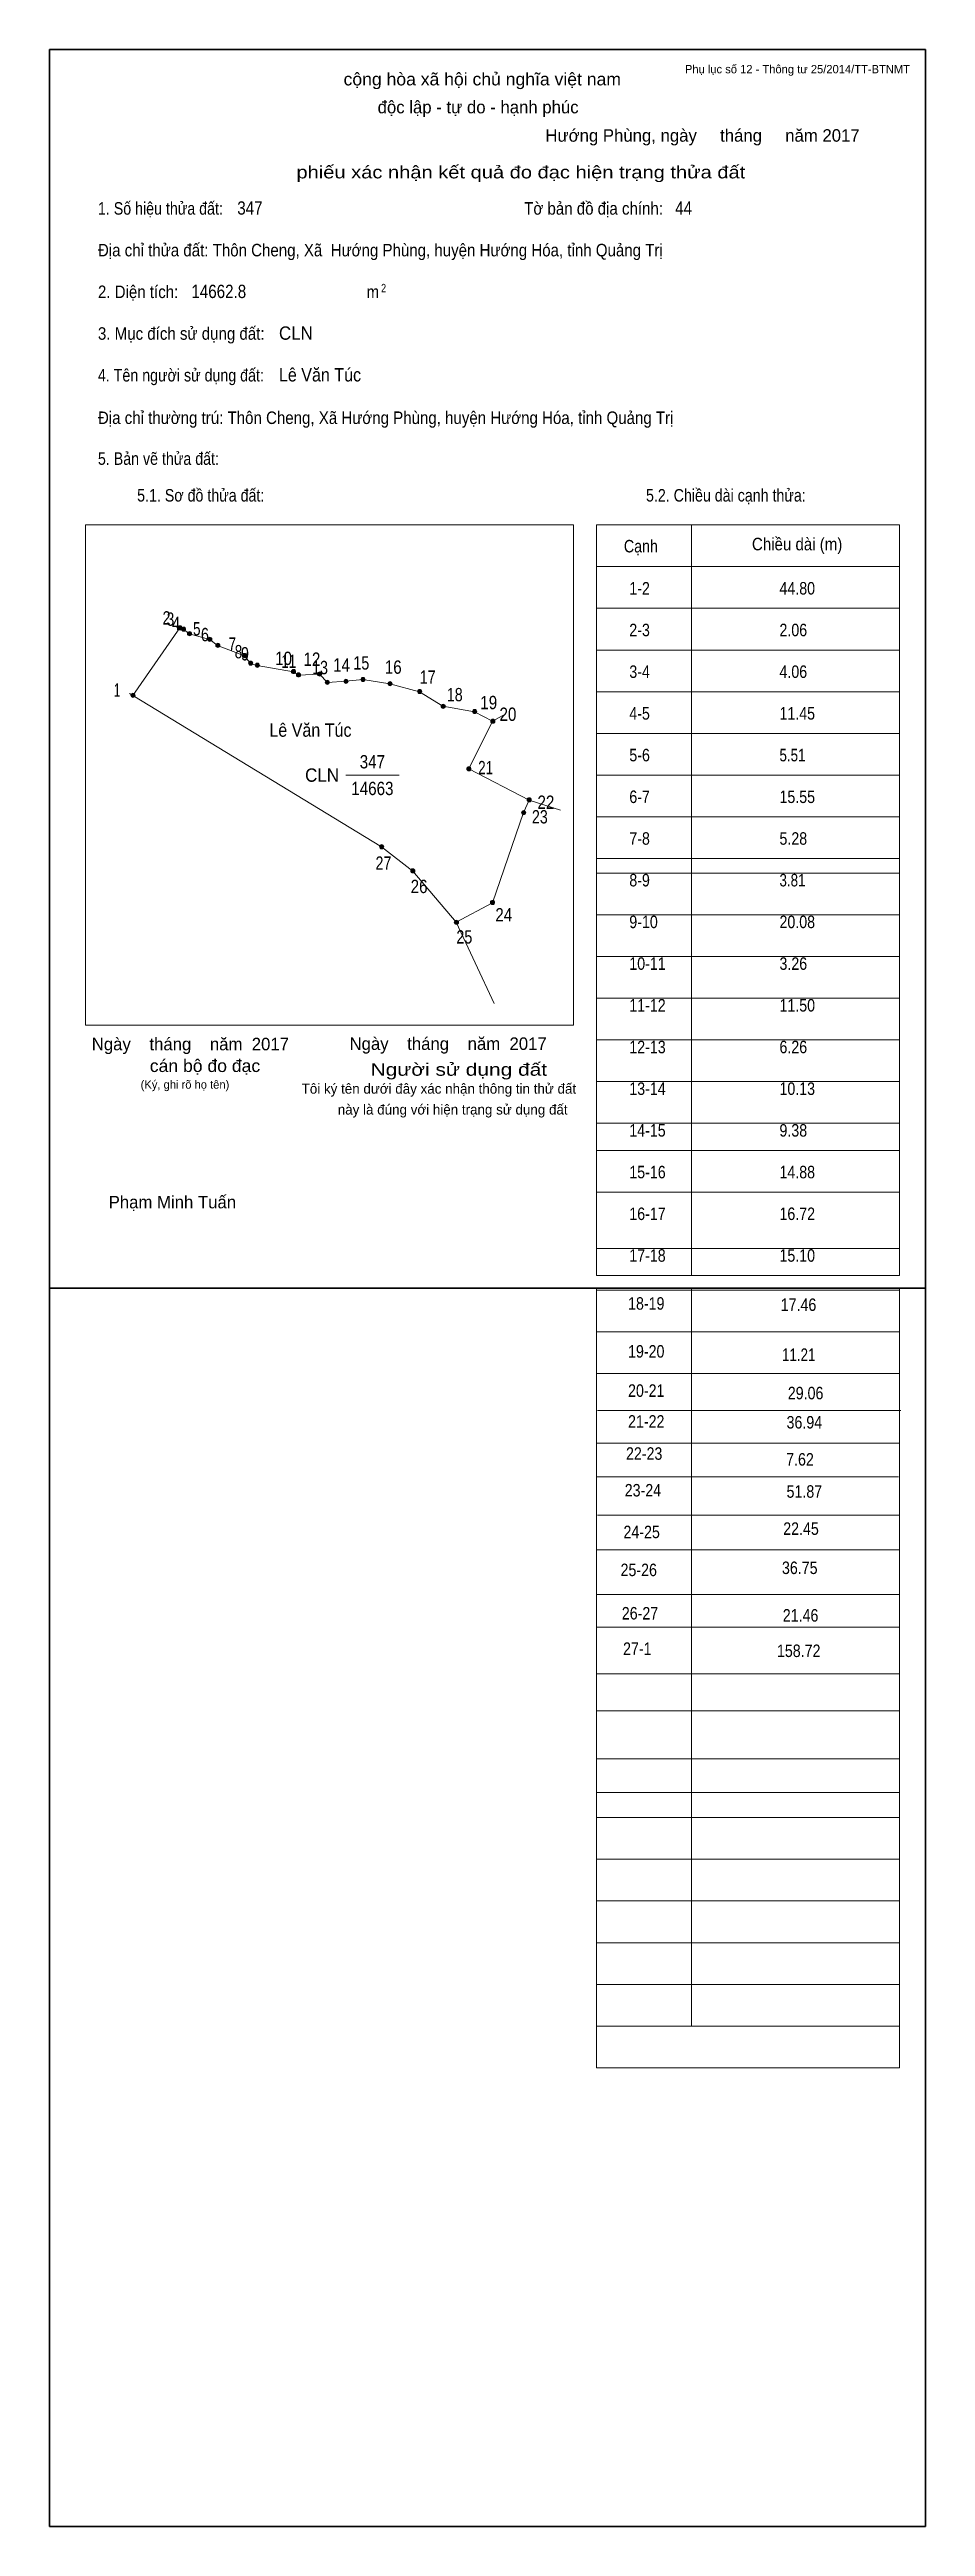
# Model space of a CAD drawing. Header units: centimetres. Extents: x 0 to 21, y -29.7 to 29.7.
import ezdxf
from ezdxf.enums import TextEntityAlignment as Align

# ---------------------------------------------------------------- set-up
doc = ezdxf.new("R2010")
doc.units = ezdxf.units.CM
doc.header["$LTSCALE"] = 0.12
doc.layers.add('30', color=7, linetype='Continuous')
doc.layers.add('34', color=7, linetype='Continuous')
for name, color, linetype, lineweight in [('32', 7, 'Continuous', 13), ('33', 7, 'Continuous', 13), ('6', 7, 'Continuous', 13), ('63', 7, 'Continuous', 13)]:
    doc.layers.add(name, color=color, linetype=linetype, lineweight=lineweight)

msp = doc.modelspace()

# ---------------------------------------------------------------- hatches: boundary and pattern name
at = {"layer": '32'}
for points in [[(3.1776, 15.8296, 1), (3.0776, 15.8296, 1)], [(3.2634, 15.8001, 1), (3.1634, 15.8001, 1)], [(3.4064, 15.6928, 1), (3.3064, 15.6928, 1)], [(3.8911, 15.5564, 1), (3.7911, 15.5564, 1)], [(4.0855, 15.4117, 1), (3.9855, 15.4117, 1)], [(4.7238, 15.1662, 1), (4.6238, 15.1662, 1)], [(4.8703, 14.9859, 1), (4.7703, 14.9859, 1)], [(5.0299, 14.9344, 1), (4.9299, 14.9344, 1)], [(2.0502, 14.2135, 1), (1.9502, 14.2135, 1)], [(5.9, 14.7835, 1), (5.8, 14.7835, 1)], [(6.0188, 14.7035, 1), (5.9188, 14.7035, 1)], [(6.5242, 14.7264, 1), (6.4242, 14.7264, 1)], [(6.7111, 14.5245, 1), (6.6111, 14.5245, 1)], [(7.1559, 14.5504, 1), (7.0559, 14.5504, 1)], [(7.5663, 14.5909, 1), (7.4663, 14.5909, 1)], [(8.2133, 14.4928, 1), (8.1133, 14.4928, 1)], [(8.9246, 14.3058, 1), (8.8246, 14.3058, 1)], [(9.4854, 13.95, 1), (9.3854, 13.95, 1)], [(10.2433, 13.8246, 1), (10.1433, 13.8246, 1)], [(10.6784, 13.5924, 1), (10.5784, 13.5924, 1)], [(10.1043, 12.4504, 1), (10.0043, 12.4504, 1)], [(11.4183, 11.4009, 1), (11.3183, 11.4009, 1)], [(11.5502, 11.7088, 1), (11.4502, 11.7088, 1)], [(8.0132, 10.5818, 1), (7.9132, 10.5818, 1)], [(8.7588, 10.003, 1), (8.6588, 10.003, 1)], [(10.6705, 9.2455, 1), (10.5705, 9.2455, 1)], [(9.8048, 8.7704, 1), (9.7048, 8.7704, 1)]]:
    msp.add_hatch(color=256, dxfattribs=at).paths.add_polyline_path(points)

# ---------------------------------------------------------------- linework, layer by layer
for centre in [(3.1276, 15.8296), (3.2134, 15.8001), (3.3564, 15.6928), (3.8411, 15.5564), (4.0355, 15.4117), (4.6738, 15.1662), (4.8203, 14.9859), (4.9799, 14.9344), (2.0002, 14.2135), (5.85, 14.7835), (5.9688, 14.7035), (6.4742, 14.7264), (6.6611, 14.5245), (7.1059, 14.5504), (7.5163, 14.5909), (8.1633, 14.4928), (8.8746, 14.3058), (9.4354, 13.95), (10.1933, 13.8246), (10.6284, 13.5924), (10.0543, 12.4504), (11.3683, 11.4009), (11.5002, 11.7088), (7.9632, 10.5818), (8.7088, 10.003), (10.6205, 9.2455), (9.7548, 8.7704)]:
    msp.add_circle(centre, 0.05, dxfattribs=at)
at = {"layer": '33'}
msp.add_line((7.1, 12.3), (8.38, 12.3), dxfattribs=at)
at = {"layer": '6'}
for p, q in [((2, 14.21), (3.12, 15.83)), ((3.84, 15.55), (4.03, 15.41)), ((4.03, 15.41), (4.67, 15.16)), ((4.98, 14.93), (5.85, 14.78)), ((2, 14.21), (1.92, 14.26)), ((7.1, 14.55), (7.51, 14.59)), ((8.16, 14.49), (7.51, 14.59)), ((7.96, 10.58), (2, 14.21)), ((10.19, 13.82), (9.43, 13.95)), ((10.19, 13.82), (10.62, 13.59)), ((10.62, 13.59), (10.94, 13.77)), ((12.25, 11.46), (11.5, 11.7)), ((8.71, 10), (7.96, 10.58)), ((8.71, 10), (9.75, 8.77)), ((10.66, 6.82), (9.75, 8.77))]:
    msp.add_line(p, q, dxfattribs=at)
for points in [[(3.21, 15.8), (3.12, 15.83), (3.04, 15.85)], [(3.84, 15.55), (3.35, 15.69), (3.21, 15.8)], [(4.67, 15.16), (4.82, 14.98), (4.98, 14.93)], [(5.85, 14.78), (5.97, 14.7), (6.47, 14.72)], [(6.47, 14.72), (6.66, 14.52), (7.1, 14.55)], [(8.16, 14.49), (8.87, 14.3), (9.43, 13.95)], [(11.5, 11.7), (10.05, 12.45), (10.62, 13.59)], [(9.75, 8.77), (10.62, 9.24), (11.36, 11.4), (11.5, 11.7)]]:
    msp.add_lwpolyline(points, dxfattribs=at)
at = {"layer": '63'}
for p, q in [((0.86, 18.3), (12.56, 18.3)), ((0.86, 6.3), (0.86, 18.3)), ((12.56, 6.3), (12.56, 18.3)), ((13.11, 18.3), (20.38, 18.3)), ((13.11, 0.3), (13.11, 18.3)), ((15.39, 0.3), (15.39, 18.3)), ((20.38, 0.3), (20.38, 18.3)), ((13.11, 17.3), (20.38, 17.3)), ((13.11, 16.3), (20.38, 16.3)), ((13.11, 15.3), (20.38, 15.3)), ((13.11, 14.3), (20.38, 14.3)), ((13.11, 13.3), (20.38, 13.3)), ((13.11, 12.3), (20.38, 12.3)), ((13.11, 11.3), (20.38, 11.3)), ((13.11, 10.3), (20.38, 10.3)), ((13.11, 9.95), (20.38, 9.95)), ((13.11, 8.95), (20.38, 8.95)), ((13.11, 8.95), (20.38, 8.95)), ((13.11, 7.95), (20.38, 7.95)), ((13.11, 6.95), (20.38, 6.95)), ((0.86, 6.3), (12.56, 6.3)), ((13.11, 5.95), (20.38, 5.95)), ((13.11, 4.95), (20.38, 4.95)), ((13.11, 3.95), (20.38, 3.95)), ((13.11, 3.3), (20.38, 3.3)), ((13.11, 2.3), (20.38, 2.3)), ((13.11, 0.95), (20.38, 0.95)), ((13.11, 0.3), (20.38, 0.3)), ((13.11, -18.7), (13.11, 0)), ((15.39, -17.7), (15.39, 0)), ((20.38, -18.7), (20.38, 0)), ((13.11, -0.05), (20.38, -0.05)), ((13.11, -1.05), (20.38, -1.05)), ((13.11, -2.05), (20.38, -2.05)), ((13.14, -2.94), (20.41, -2.94)), ((13.11, -3.72), (20.38, -3.72)), ((13.11, -4.53), (20.35, -4.53)), ((13.14, -5.45), (20.38, -5.45)), ((13.11, -6.28), (20.38, -6.28)), ((13.11, -7.35), (20.38, -7.35)), ((13.11, -8.13), (20.38, -8.13)), ((13.11, -9.25), (20.38, -9.25)), ((13.11, -10.14), (20.38, -10.14)), ((13.11, -11.29), (20.38, -11.29)), ((13.11, -12.1), (20.38, -12.1)), ((13.11, -12.7), (20.38, -12.7)), ((13.11, -13.7), (20.38, -13.7)), ((13.11, -14.7), (20.38, -14.7)), ((13.11, -15.7), (20.38, -15.7)), ((13.11, -16.7), (20.38, -16.7)), ((13.11, -17.7), (20.38, -17.7)), ((13.11, -18.7), (20.38, -18.7))]:
    msp.add_line(p, q, dxfattribs=at)
at = {"layer": '63', "lineweight": 35}
for points in [[(0, 0), (0, 29.7), (21, 29.7), (21, 0)], [(0, -29.7), (0, 0), (21, 0), (21, -29.7)]]:
    msp.add_lwpolyline(points, close=True, dxfattribs=at)

# ---------------------------------------------------------------- texts
at = {"layer": '30'}
for s, width, p in [('1-2', 0.85, (13.9, 16.63)), ('44.80', 0.85, (17.5, 16.63)), ('2-3', 0.85, (13.9, 15.63)), ('2.06', 0.85, (17.5, 15.63)), ('3-4', 0.85, (13.9, 14.63)), ('4.06', 0.85, (17.5, 14.63)), ('4-5', 0.85, (13.9, 13.63)), ('11.45', 0.85, (17.5, 13.63)), ('5-6', 0.85, (13.9, 12.63)), ('5.51', 0.8, (17.5, 12.63)), ('6-7', 0.85, (13.9, 11.63)), ('15.55', 0.85, (17.5, 11.63)), ('7-8', 0.85, (13.9, 10.63)), ('5.28', 0.85, (17.5, 10.63)), ('8-9', 0.85, (13.9, 9.63)), ('3.81', 0.8, (17.5, 9.63)), ('9-10', 0.85, (13.9, 8.63)), ('20.08', 0.85, (17.5, 8.63)), ('10-11', 0.85, (13.9, 7.63)), ('3.26', 0.85, (17.5, 7.63)), ('11-12', 0.85, (13.9, 6.63)), ('11.50', 0.85, (17.5, 6.63)), ('12-13', 0.85, (13.9, 5.63)), ('6.26', 0.85, (17.5, 5.63)), ('13-14', 0.85, (13.9, 4.63)), ('10.13', 0.85, (17.5, 4.63)), ('14-15', 0.85, (13.9, 3.63)), ('9.38', 0.85, (17.5, 3.63)), ('15-16', 0.85, (13.9, 2.63)), ('14.88', 0.85, (17.5, 2.63)), ('16-17', 0.85, (13.9, 1.63)), ('16.72', 0.85, (17.5, 1.63)), ('17-18', 0.85, (13.9, 0.63)), ('15.10', 0.85, (17.5, 0.63)), ('18-19', 0.85, (13.87, -0.52)), ('17.46', 0.85, (17.53, -0.55)), ('19-20', 0.85, (13.87, -1.67)), ('11.21', 0.8, (17.56, -1.75)), ('20-21', 0.85, (13.87, -2.61)), ('29.06', 0.85, (17.7, -2.67)), ('21-22', 0.85, (13.87, -3.35)), ('36.94', 0.85, (17.67, -3.37)), ('22-23', 0.85, (13.82, -4.12)), ('7.62', 0.85, (17.66, -4.26)), ('23-24', 0.85, (13.79, -5)), ('51.87', 0.85, (17.67, -5.03)), ('24-25', 0.85, (13.76, -6)), ('22.45', 0.85, (17.59, -5.92)), ('25-26', 0.85, (13.69, -6.91)), ('36.75', 0.85, (17.56, -6.86)), ('26-27', 0.85, (13.72, -7.95)), ('21.46', 0.85, (17.58, -8)), ('27-1', 0.85, (13.75, -8.8)), ('158.72', 0.85, (17.44, -8.85))]:
    msp.add_text(s, height=0.3, dxfattribs=dict(at, width=width)).set_placement(p)
at = {"layer": '32'}
for s, width, p in [('2', 0.8, (2.805, 15.91)), ('3', 0.75, (2.9, 15.88)), ('4', 0.8, (3.035, 15.78)), ('5', 0.75, (3.53, 15.65)), ('6', 0.8, (3.725, 15.51)), ('7', 0.75, (4.38, 15.28)), ('8', 0.75, (4.53, 15.1)), ('9', 0.8, (4.685, 15.05)), ('10', 0.85, (5.61, 14.94)), ('11', 0.75, (5.735, 14.87)), ('12', 0.85, (6.29, 14.92)), ('13', 0.8, (6.485, 14.72)), ('14', 0.85, (7, 14.78)), ('15', 0.8, (7.475, 14.83)), ('16', 0.85, (8.24, 14.73)), ('1', 0.65, (1.62, 14.18)), ('17', 0.8, (9.065, 14.49)), ('18', 0.8, (9.715, 14.07)), ('19', 0.85, (10.53, 13.88)), ('20', 0.85, (10.99, 13.6)), ('21', 0.75, (10.455, 12.32)), ('23', 0.8, (11.755, 11.14)), ('22', 0.85, (11.9, 11.49)), ('27', 0.8, (8.005, 10.03)), ('26', 0.85, (8.86, 9.47)), ('24', 0.85, (10.89, 8.79)), ('25', 0.8, (9.945, 8.26))]:
    msp.add_text(s, height=0.32, dxfattribs=dict(at, width=width)).set_placement(p, align=Align.CENTER)
at = {"layer": '33', "width": 0.85}
for s, p in [('347', (7.74, 12.46)), ('14663', (7.74, 11.82))]:
    msp.add_text(s, height=0.32, dxfattribs=at).set_placement(p, align=Align.CENTER)
at = {"layer": '33', "width": 0.95}
msp.add_text('CLN', height=0.32, dxfattribs=at).set_placement((6.94, 12.14), align=Align.RIGHT)
at = {"layer": '34'}
for s, width, p in [('347', 0.85, (4.5, 25.74)), ('44', 0.85, (15, 25.74)), ('14662.8', 0.85, (3.4, 23.74)), ('CLN', 0.95, (5.5, 22.74)), ('Lê Văn Túc', 0.9, (5.5, 21.74)), ('Lê Văn Túc', 0.9, (5.27, 13.22))]:
    msp.add_text(s, height=0.32, dxfattribs=dict(at, width=width)).set_placement(p)
at = {"layer": '63', "width": 1.05}
msp.add_text('cộng hòa xã hội chủ nghĩa việt nam', height=0.3, dxfattribs=at).set_placement((10.375, 28.84), align=Align.CENTER)
at = {"layer": '63'}
for s, height, p in [('Phụ lục số 12 - Thông tư 25/2014/TT-BTNMT', 0.2, (20.63, 29.13)), ('Ngày    tháng    năm  2017', 0.3, (5.74, 5.7)), ('Ngày    tháng    năm  2017', 0.3, (11.92, 5.71)), ('(Ký, ghi rõ họ tên)', 0.2, (4.31, 4.78))]:
    msp.add_text(s, height=height, dxfattribs=at).set_placement(p, align=Align.RIGHT)
for s, height, p in [('độc lập - tự do - hạnh phúc', 0.3, (10.275, 28.17)), ('Hướng Phùng, ngày     tháng     năm 2017', 0.3, (15.655, 27.49)), ('Tôi ký tên dưới đây xác nhận thông tin thử đất', 0.24, (9.335, 4.66)), ('này là đúng với hiện trạng sử dụng đất', 0.24, (9.665, 4.16)), ('Phạm Minh Tuấn', 0.3, (2.945, 1.91))]:
    msp.add_text(s, height=height, dxfattribs=at).set_placement(p, align=Align.CENTER)
for s, width, p in [('phiếu xác nhận kết quả đo đạc hiện trạng thửa đất', 1.2, (16.68, 26.61)), ('cán bộ đo đạc', 1.05, (5.05, 5.18)), ('Người sử dụng đất', 1.25, (11.93, 5.09))]:
    msp.add_text(s, height=0.3, dxfattribs=dict(at, width=width)).set_placement(p, align=Align.RIGHT)
for s, height, width, p in [('1. Số hiệu thửa đất:', 0.3, 0.85, (1.16, 25.74)), ('Tờ bản đồ địa chính:', 0.3, 0.9, (11.38, 25.74)), ('Địa chỉ thửa đất: Thôn Cheng, Xã  Hướng Phùng, huyện Hướng Hóa, tỉnh Quảng Trị', 0.3, 0.9, (1.16, 24.74)), ('2. Diện tích:', 0.3, 0.9, (1.16, 23.74)), ('m', 0.3, 0.9, (7.6, 23.74)), ('2', 0.2, 0.8, (7.95, 23.88)), ('3. Mục đích sử dụng đất:', 0.3, 0.9, (1.16, 22.74)), ('4. Tên người sử dụng đất:', 0.3, 0.85, (1.16, 21.74)), ('Địa chỉ thường trú: Thôn Cheng, Xã Hướng Phùng, huyện Hướng Hóa, tỉnh Quảng Trị', 0.3, 0.9, (1.16, 20.72)), ('5. Bản vẽ thửa đất:', 0.3, 0.85, (1.16, 19.74)), ('5.1. Sơ đồ thửa đất:', 0.3, 0.85, (2.1, 18.86)), ('5.2. Chiều dài cạnh thửa:', 0.3, 0.85, (14.3, 18.86)), ('Cạnh', 0.3, 0.85, (13.77, 17.64)), ('Chiều dài (m)', 0.3, 0.9, (16.84, 17.69))]:
    msp.add_text(s, height=height, dxfattribs=dict(at, width=width)).set_placement(p)

doc.saveas('drawing.dxf')
